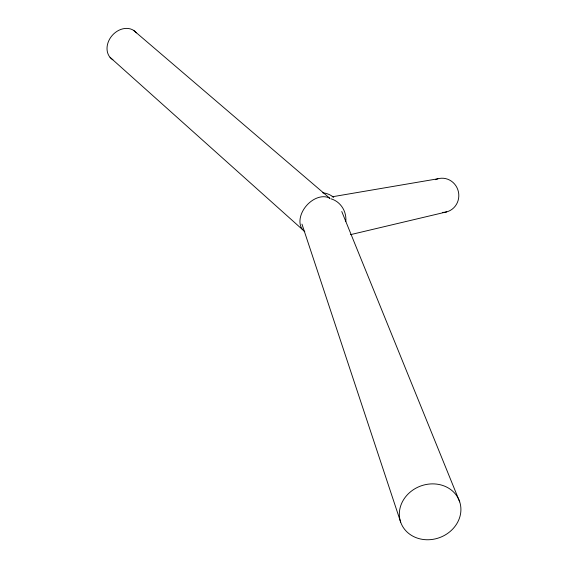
<?xml version="1.0" encoding="UTF-8"?>
<svg xmlns="http://www.w3.org/2000/svg" width="568" height="568" viewBox="0 0 568 568"><rect width="100%" height="100%" fill="white"/><g stroke="black" fill="none" stroke-linecap="round" stroke-linejoin="round"><path stroke-width="0.85" d="M350.47 234.662L446.704 211.871M332.131 196.805L437.871 178.792M133.537 30.331L329.88 198.346A20.924 14.605 -48.8 0 0 305.179 207.249A20.924 14.605 -48.8 0 0 304.803 231.687M110.036 57.325L302.552 229.621M341.766 211.509L459.711 501.885A31.212 27.47 -20.2 0 1 422.72 539.408A31.212 27.47 -20.2 0 1 407.945 494.167A31.212 27.47 -20.2 0 1 459.711 501.885M301.963 224.133L400.653 522.084M322.752 192.793A20.675 19.525 -20.2 0 1 333.721 197.38M330.959 198.793A20.909 19.61 78.5 0 1 345.82 221.47M435.443 179.687A17.125 16.451 79.7 0 1 458.426 191.835A17.125 16.451 79.7 0 1 442.444 212.418M112.911 59.796A18.034 14.512 -49.1 0 1 112.201 35.457A18.034 14.512 -49.1 0 1 136.37 32.852"/></g></svg>
